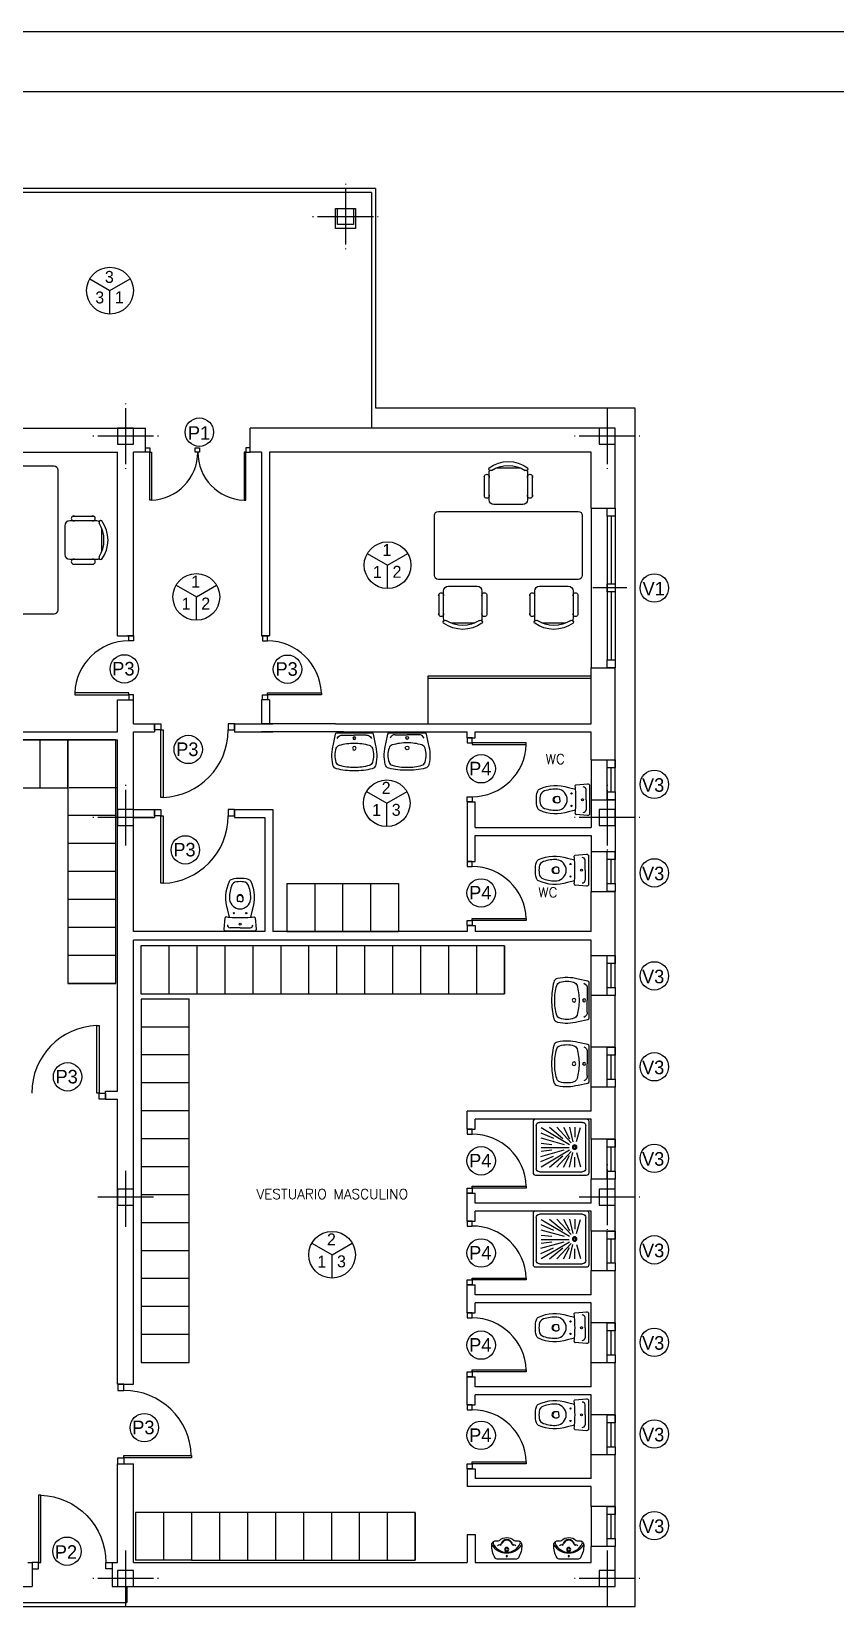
# Model space of a CAD drawing. Header units: millimetres. Extents: x -4480 to 40070, y -12931 to 18569.
# Drawn here: x 7740 to 17800, y -1172 to 18569 of the extents above; entities that cross this region are included whole.
import ezdxf

# ---------------------------------------------------------------- set-up
doc = ezdxf.new("R2010")
doc.units = ezdxf.units.MM
for name, pattern in [('CYPELINEA', [0]), ('PUNTOS', [0.25, 0, -0.25]), ('TRAZOS', [19.05, 12.7, -6.35])]:
    doc.linetypes.add(name, pattern=pattern)
for name, color, linetype in [('015', 1, 'Continuous'), ('07', 6, 'Continuous'), ('CALIDADES', 7, 'Continuous'), ('CARPINTERIA', 1, 'Continuous'), ('CUBIERTA', 2, 'Continuous'), ('MOBI', 2, 'Continuous'), ('PILAR_EJES', 1, 'CYPELINEA'), ('PILAR_RECT', 2, 'CYPELINEA'), ('SANITARIOS', 1, 'Continuous'), ('TABIQUERIA', 2, 'Continuous'), ('TEXTOS', 2, 'Continuous')]:
    doc.layers.add(name, color=color, linetype=linetype)
doc.styles.add('NGG', font='romans.shx')
doc.styles.add('STYLE1', font='')
doc.styles.get('STYLE1').set_extended_font_data('Univers')

# ---------------------------------------------------------------- blocks, each defined once
blk = doc.blocks.new('012302')
for p, q in [((-0.31, -0.62), (-0.31, -0.08)), ((-0.27, -0.04), (0.27, -0.04)), ((-0.25, -0.18), (-0.125, -0.18)), ((-0.069, -0.159), (-0.245, -0.105)), ((0.069, -0.159), (0.245, -0.105)), ((0.25, -0.18), (0.125, -0.18)), ((0.31, -0.08), (0.31, -0.62)), ((-0.25, -0.245), (-0.068, -0.203)), ((-0.25, -0.405), (-0.055, -0.225)), ((-0.25, -0.32), (-0.105, -0.245)), ((-0.25, -0.495), (-0.11, -0.33)), ((-0.246, -0.6), (-0.035, -0.243)), ((-0.115, -0.603), (-0.035, -0.313)), ((-0.005, -0.6), (-0.005, -0.25)), ((0.246, -0.6), (0.035, -0.243)), ((0.115, -0.603), (0.035, -0.313)), ((0.25, -0.405), (0.055, -0.225)), ((0.25, -0.245), (0.068, -0.203)), ((0.25, -0.32), (0.105, -0.245)), ((0.25, -0.495), (0.11, -0.33)), ((-0.181, -0.604), (-0.111, -0.444)), ((-0.05, -0.601), (-0.035, -0.466)), ((0.05, -0.601), (0.035, -0.466)), ((0.181, -0.604), (0.111, -0.444)), ((0.27, -0.66), (-0.27, -0.66))]:
    blk.add_line(p, q)
blk.add_lwpolyline([(-0.35, -0.67), (-0.35, -0.03, -0.414214), (-0.32, 0), (0.32, 0, -0.414214), (0.35, -0.03), (0.35, -0.67, -0.414214), (0.32, -0.7), (-0.32, -0.7, -0.414214)], format="xyb", close=True)
for radius in [0.0275, 0.0169, 0.0169]:
    blk.add_circle((0, -0.18), radius)
for centre, start, end in [((-0.27, -0.08), 90, 180), ((0.27, -0.08), 0, 90), ((-0.27, -0.62), 180, 270), ((0.27, -0.62), 270, 0)]:
    blk.add_arc(centre, 0.04, start, end)
blk = doc.blocks.new('012114')
for p, q in [((0, -0.041), (-0.126, -0.041)), ((0, -0.041), (0.126, -0.041)), ((0, -0.372), (-0.025, -0.372)), ((0, -0.372), (0.025, -0.372))]:
    blk.add_line(p, q)
blk.add_lwpolyline([(0.17, -0.179, 0.006856), (0.131, -0.175), (0.152, -0.264, -0.190618), (0.133, -0.625, -0.225225), (0.1, -0.652, -0.063558), (0, -0.665, -0.063558), (-0.1, -0.652, -0.225225), (-0.133, -0.625, -0.190618), (-0.152, -0.264), (-0.131, -0.175, 0.006856), (-0.17, -0.179, -0.425204), (-0.187, -0.165), (-0.2, -0.024, -0.440217), (-0.179, 0), (0, 0), (0.179, 0, -0.440217), (0.2, -0.024), (0.187, -0.165)], format="xyb")
for centre, radius in [((0, -0.087), 0.0125), ((-0.078, -0.225), 0.008), ((0.078, -0.225), 0.008)]:
    blk.add_circle(centre, radius)
for centre, radius, start, end in [((-0.122, -0.078), 0.0372, 96.0407, 181.7016), ((0, -1.582), 1.413, 90, 95.3323), ((0, -1.582), 1.413, 84.6677, 90), ((0.122, -0.078), 0.0372, 358.2984, 83.9593), ((0.172, -0.164), 0.015, 263.0963, 355.2379), ((0, -0.412), 0.133, 6.8934, 173.1066), ((0.087, -0.406), 0.125, 168.5881, 191.4119), ((-0.025, -0.382), 0.01, 90, 180), ((0.025, -0.382), 0.01, 0, 90), ((-0.087, -0.406), 0.125, 348.5881, 11.4119), ((0.314, -0.419), 0.447, 176.9791, 198.8669), ((-0.033, -0.538), 0.08, 198.8669, 263.0722), ((0, -0.408), 0.0386, 195.7788, 344.2212), ((0, -0.422), 0.0366, 195.2314, 344.7686), ((0.033, -0.538), 0.08, 276.9278, 341.1331), ((-0.314, -0.419), 0.447, 341.1331, 3.0209), ((0, -0.268), 0.352, 263.0722, 270), ((0, -0.268), 0.352, 270, 276.9278)]:
    blk.add_arc(centre, radius, start, end)
blk = doc.blocks.new('012102')
for p in [(-0.148, -0.025), (0.148, -0.025)]:
    blk.add_line(p, (0, -0.025))
blk.add_lwpolyline([(0.221, 0, -0.356176), (0.241, -0.016), (0.266, -0.14, -0.119815), (0.273, -0.396, -0.294219), (0.228, -0.444, -0.064372), (0, -0.47, -0.064372), (-0.228, -0.444, -0.294219), (-0.273, -0.396, -0.119815), (-0.266, -0.14), (-0.241, -0.016, -0.356176), (-0.221, 0), (0, 0)], format="xyb", close=True)
at = {"linetype": 'PUNTOS'}
for centre in [(-0.1, -0.065), (0.1, -0.065)]:
    blk.add_circle(centre, 0.015, dxfattribs=at)
for centre, radius in [((0, -0.19), 0.023), ((0, -0.065), 0.0175)]:
    blk.add_circle(centre, radius)
for centre, radius, start, end in [((0.04, -0.279), 0.28, 161.6517, 198.3483), ((-0.169, -0.21), 0.06, 106.3491, 161.6517), ((-0.151, -0.092), 0.067, 87.0352, 159.0483), ((-0.007, -0.761), 0.634, 89.3416, 106.3491), ((0.007, -0.761), 0.634, 73.6509, 90.6584), ((0.151, -0.092), 0.067, 20.9517, 92.9648), ((0.169, -0.21), 0.06, 18.3483, 73.6509), ((-0.04, -0.279), 0.28, 341.6517, 18.3483), ((-0.169, -0.349), 0.06, 198.3483, 253.6509), ((0.169, -0.349), 0.06, 286.3491, 341.6517), ((-0.007, 0.202), 0.634, 253.6509, 270.6584), ((0.007, 0.202), 0.634, 269.3416, 286.3491)]:
    blk.add_arc(centre, radius, start, end)
blk = doc.blocks.new('012304P')
blk.add_lwpolyline([(0, 0), (0.139, 0, -0.259052), (0.182, -0.024, -0.1508), (0.235, -0.226, -0.510627), (0.149, -0.288, 0.270755), (0.115, -0.296, -0.187142), (0, -0.34, -0.187142), (-0.115, -0.296, 0.270755), (-0.149, -0.288, -0.510627), (-0.235, -0.226, -0.1508), (-0.182, -0.024, -0.259052), (-0.139, 0)], format="xyb", close=True)
for centre, radius, start, end in [((-0.001, -0.38), 0.28, 89.8755, 146.7496), ((-0.18, -0.256), 0.0335, 161.2025, 248.7958), ((-0.001, -0.341), 0.231, 89.6858, 155.5464), ((-0.107, -0.184), 0.0451, 217.5015, 267.7203), ((-0.111, -0.253), 0.0242, 23.2605, 86.4228), ((-0.093, -0.21), 0.0141, 199.0265, 265.042), ((-0.111, -0.253), 0.0342, 23.2605, 60.8345), ((0.001, -0.217), 0.093, 196.7314, 269.566), ((0.001, -0.217), 0.083, 196.7314, 269.566), ((0, -0.155), 0.0312, 90, 270), ((0, -0.155), 0.023, 90, 270), ((0, -0.05), 0.0102, 90, 270), ((0, -0.05), 0.0102, 270, 90), ((0.001, -0.38), 0.28, 33.2504, 90.1245), ((0.001, -0.341), 0.231, 24.4536, 90.3142), ((0, -0.155), 0.0312, 270, 90), ((0, -0.155), 0.023, 270, 90), ((-0.001, -0.217), 0.083, 270.434, 343.2686), ((-0.001, -0.217), 0.093, 270.434, 343.2686), ((0.111, -0.253), 0.0342, 119.1655, 156.7395), ((0.111, -0.253), 0.0242, 93.5772, 156.7395), ((0.093, -0.21), 0.0141, 274.958, 340.9735), ((0.107, -0.184), 0.0451, 272.2797, 322.4985), ((0.18, -0.256), 0.0335, 291.2042, 18.7975)]:
    blk.add_arc(centre, radius, start, end)
blk = doc.blocks.new('URINARIO')
at = {"xscale": 10, "yscale": 10, "zscale": 10}
blk.add_blockref('012304P', (-769092.74, 315278.79), dxfattribs=at)
blk = doc.blocks.new('M3S')
at = {"color": 2}
for p, q in [((-30.1, -43.8), (-30.1, -18.2)), ((-24, -14), (-24, -48)), ((14.9, -8), (-14.9, -8)), ((24, -48), (24, -14)), ((30, -43.8), (30, -18.2)), ((-18, -54), (18, -54)), ((-39, -156.2), (-75, -156.2)), ((75, -156.2), (39, -156.2)), ((-87, -166.5), (-87, -192)), ((-81, -162.2), (-81, -196.2)), ((-33, -196.2), (-33, -162.2)), ((-26.9, -166.5), (-26.9, -192)), ((27, -166.5), (27, -192)), ((33, -162.2), (33, -196.2)), ((81, -196.2), (81, -162.2)), ((87.1, -166.5), (87.1, -192)), ((-71.9, -202.2), (-42.1, -202.2)), ((42.1, -202.2), (71.9, -202.2))]:
    blk.add_line(p, q, dxfattribs=at)
for centre, radius, start, end in [((0, -40), 40, 53.1301, 126.8699), ((-27.1, -19.1), 3.12, 343.7398, 196.2602), ((-22.2, -9.3), 2.19, 143.3099, 302.0274), ((-18, -14), 6, 152.4156, 180), ((0, -44.4), 39.3, 57.5758, 122.4242), ((22.2, -9.3), 2.19, 237.9726, 36.6901), ((18, -14), 6, 0, 27.5844), ((27, -19.1), 3.12, 343.7398, 196.2602), ((-27.1, -42.9), 3.12, 163.7398, 16.2602), ((-18, -48), 6, 180, 270), ((18, -48), 6, 270, 360), ((27, -42.9), 3.12, 163.7398, 16.2602), ((-75, -162.2), 6, 90, 180), ((-39, -162.2), 6, 0, 90), ((39, -162.2), 6, 90, 180), ((75, -162.2), 6, 0, 90), ((-84, -167.4), 3.12, 343.7398, 196.2602), ((-29.9, -167.4), 3.12, 343.7398, 196.2602), ((30, -167.4), 3.12, 343.7398, 196.2602), ((84.1, -167.4), 3.12, 343.7398, 196.2602), ((-84, -191.1), 3.12, 163.7398, 16.2602), ((-75, -196.2), 6, 180, 207.5844), ((-39, -196.2), 6, 332.4156, 0), ((-29.9, -191.1), 3.12, 163.7398, 16.2602), ((30, -191.1), 3.12, 163.7398, 16.2602), ((39, -196.2), 6, 180, 207.5844), ((75, -196.2), 6, 332.4156, 0), ((84.1, -191.1), 3.12, 163.7398, 16.2602), ((-79.2, -200.9), 2.19, 57.9726, 216.6901), ((-57, -170.2), 40, 233.1301, 306.8699), ((-57, -165.9), 39.3, 237.5758, 302.4242), ((-34.7, -200.9), 2.19, 323.3099, 122.0274), ((34.7, -200.9), 2.19, 57.9726, 216.6901), ((57, -170.2), 40, 233.1301, 306.8699), ((57, -165.9), 39.3, 237.5758, 302.4242), ((79.2, -200.9), 2.19, 323.3099, 122.0274)]:
    blk.add_arc(centre, radius, start, end, dxfattribs=at)
at = {"layer": 'MOBI', "color": 2}
for p, q in [((-92.5, -67.6), (-92.5, -142.6)), ((87.5, -62.6), (-87.5, -62.6)), ((92.5, -142.6), (92.5, -67.6)), ((-87.5, -147.6), (87.5, -147.6))]:
    blk.add_line(p, q, dxfattribs=at)
for centre, start, end in [((-87.5, -67.6), 90, 180), ((87.5, -67.6), 0, 90), ((-87.5, -142.6), 180, 270), ((87.5, -142.6), 270, 0)]:
    blk.add_arc(centre, 5, start, end, dxfattribs=at)
blk = doc.blocks.new('M1S')
at = {"color": 2}
for p, q in [((-92.5, 142.6), (-92.5, 67.6)), ((87.5, 147.6), (-87.5, 147.6)), ((92.5, 67.6), (92.5, 142.6)), ((-87.5, 62.6), (87.5, 62.6)), ((-30, 43.8), (-30, 18.2)), ((-24, 48), (-24, 14)), ((18, 54), (-18, 54)), ((24, 14), (24, 48)), ((30.1, 43.8), (30.1, 18.2)), ((-14.9, 8), (14.9, 8))]:
    blk.add_line(p, q, dxfattribs=at)
for centre, radius, start, end in [((-87.5, 142.6), 5, 90, 180), ((87.5, 142.6), 5, 0, 90), ((-87.5, 67.6), 5, 180, 270), ((87.5, 67.6), 5, 270, 0), ((-27, 42.9), 3.12, 343.7398, 196.2602), ((-18, 48), 6, 90, 180), ((18, 48), 6, 0, 90), ((27.1, 42.9), 3.12, 343.7398, 196.2602), ((-27, 19.1), 3.12, 163.7398, 16.2602), ((27.1, 19.1), 3.12, 163.7398, 16.2602), ((-22.2, 9.3), 2.19, 57.9726, 216.6901), ((-18, 14), 6, 180, 207.5844), ((0, 40), 40, 233.1301, 306.8699), ((0, 44.4), 39.3, 237.5758, 302.4242), ((22.2, 9.3), 2.19, 323.3099, 122.0274), ((18, 14), 6, 332.4156, 0)]:
    blk.add_arc(centre, radius, start, end, dxfattribs=at)
blk = doc.blocks.new('A$C210814F2')
at = {"layer": 'CARPINTERIA'}
for points in [[(-237, 686), (-315, 686), (-315, 608), (-237, 608)], [(-237, -314), (-315, -314), (-315, -236), (-237, -236)], [(-237, -236), (-237, -207), (607, -207), (607, -236)]]:
    blk.add_lwpolyline(points, close=True, dxfattribs=at)
blk.add_arc((-237, -236), 844, 1.9991, 90, dxfattribs=at)
blk = doc.blocks.new('A2h')
at = {"layer": '015'}
blk.add_lwpolyline([(-594, 0), (-594, 420), (0, 420), (0, 0)], close=True, dxfattribs=at)
at = {"layer": '07'}
blk.add_lwpolyline([(-569, 10), (-569, 410), (-10, 410), (-10, 10)], close=True, dxfattribs=at)

msp = doc.modelspace()

# ---------------------------------------------------------------- linework, layer by layer
at = {"layer": 'CALIDADES', "color": 3}
for p, q in [((8468.6, 15471.4), (8721.7, 15325.3)), ((8721.7, 15325.3), (8974.8, 15471.4)), ((8721.7, 15033), (8721.7, 15325.3)), ((11941.7, 12034.4), (12194.8, 11888.3)), ((12194.8, 11888.3), (12447.9, 12034.4)), ((12194.8, 11596), (12194.8, 11888.3)), ((9549.2, 11637), (9802.3, 11490.9)), ((9802.3, 11490.9), (10055.4, 11637)), ((9802.3, 11198.6), (9802.3, 11490.9)), ((11932.3, 9054.9), (12185.4, 8908.8)), ((12185.4, 8908.8), (12438.5, 9054.9)), ((12185.4, 8616.5), (12185.4, 8908.8)), ((11247.3, 3402.6), (11500.5, 3256.4)), ((11500.5, 3256.4), (11753.6, 3402.6)), ((11500.5, 2964.1), (11500.5, 3256.4))]:
    msp.add_line(p, q, dxfattribs=at)
for centre in [(8721.7, 15325.3), (12194.8, 11888.3), (9802.3, 11490.9), (12185.4, 8908.8), (11500.5, 3256.4)]:
    msp.add_circle(centre, 292.3, dxfattribs=at)
at = {"layer": 'CALIDADES'}
for centre in [(9839.6, 13553.7), (15532.9, 11602.7), (8901, 10590.1), (10943.4, 10586.4), (9700.9, 9581.6), (13366.4, 9339.5), (15532.9, 9144.3), (9664.9, 8324.7), (15532.9, 8036.7), (13366.4, 7785.9), (15532.9, 6747), (15532.9, 5609), (8190.9, 5483.1), (13366.4, 4431.6), (15532.9, 4463.4), (13366.4, 3278.1), (15532.9, 3317.8), (13366.4, 2124.7), (15532.9, 2159.5), (9151, 1091.6), (15532.9, 1012), (13366.4, 994.8), (15532.9, -135.5), (8183.7, -455.2)]:
    msp.add_circle(centre, 177.7, dxfattribs=at)
at = {"layer": 'CARPINTERIA'}
for p, q in [((14742.9, 12603.1), (14742.9, 10603.1)), ((14942.9, 12503.1), (14942.9, 10703.1)), ((14992.9, 12503.1), (14992.9, 11653.1)), ((15042.9, 12503.1), (15042.9, 10703.1)), ((15187.9, 11603.1), (14762.1, 11603.1)), ((14992.9, 11553.1), (14992.9, 10703.1)), ((7842.9, 9703.1), (7842.9, 9103.1)), ((14742.9, 9453.1), (14742.9, 8953.1)), ((14942.9, 9053.1), (14942.9, 9453.1)), ((14992.9, 9053.1), (14992.9, 9353.1)), ((15042.9, 9053.1), (15042.9, 9453.1)), ((8809.6, 9103.1), (8209.6, 9103.1)), ((8792.9, 8753.1), (8192.9, 8753.1)), ((8792.9, 8403.1), (8192.9, 8403.1)), ((14742.9, 8303.1), (14742.9, 7803.1)), ((14942.9, 7903.1), (14942.9, 8303.1)), ((15042.9, 7903.1), (15042.9, 8303.1)), ((14992.9, 7903.1), (14992.9, 8203.1)), ((8792.9, 8053.1), (8192.9, 8053.1)), ((10933.3, 7903.1), (10933.3, 7303.1)), ((10933.3, 7903.1), (12333.3, 7903.1)), ((11283.3, 7903.1), (11283.3, 7303.1)), ((11633.3, 7903.1), (11633.3, 7303.1)), ((11983.3, 7903.1), (11983.3, 7303.1)), ((12333.3, 7903.1), (12333.3, 7303.1)), ((8792.9, 7703.1), (8192.9, 7703.1)), ((8792.9, 7353.1), (8192.9, 7353.1)), ((9457.9, 7122.4), (9457.9, 6522.4)), ((9807.9, 7122.4), (9807.9, 6522.4)), ((10157.9, 7122.4), (10157.9, 6522.4)), ((10507.9, 7122.4), (10507.9, 6522.4)), ((10857.9, 7122.4), (10857.9, 6522.4)), ((10933.3, 7303.1), (12333.3, 7303.1)), ((11207.9, 7122.4), (11207.9, 6522.4)), ((11557.9, 7122.4), (11557.9, 6522.4)), ((11907.9, 7122.4), (11907.9, 6522.4)), ((12257.9, 7122.4), (12257.9, 6522.4)), ((12607.9, 7122.4), (12607.9, 6522.4)), ((12957.9, 7122.4), (12957.9, 6522.4)), ((13307.9, 7122.4), (13307.9, 6522.4)), ((13657.9, 7122.4), (13657.9, 6522.4)), ((8792.9, 7003.1), (8192.9, 7003.1)), ((8792.9, 7003.1), (8192.9, 7003.1)), ((14742.9, 6503.1), (14742.9, 7003.1)), ((15042.9, 6603.1), (15042.9, 7003.1)), ((14942.9, 6603.1), (14942.9, 6903.1)), ((14992.9, 6603.1), (14992.9, 6903.1)), ((8792.9, 6653.1), (8192.9, 6653.1)), ((8792.9, 6653.1), (8192.9, 6653.1)), ((9712.4, 6106.8), (9112.4, 6106.8)), ((9712.4, 5756.8), (9112.4, 5756.8)), ((14742.9, 5353.1), (14742.9, 5853.1)), ((14942.9, 5453.1), (14942.9, 5753.1)), ((14992.9, 5453.1), (14992.9, 5753.1)), ((15042.9, 5453.1), (15042.9, 5853.1)), ((9712.4, 5406.8), (9112.4, 5406.8)), ((9712.4, 5056.8), (9112.4, 5056.8)), ((9712.4, 4706.8), (9112.4, 4706.8)), ((14742.9, 4703.1), (14742.9, 4203.1)), ((14942.9, 4303.1), (14942.9, 4703.1)), ((14992.9, 4303.1), (14992.9, 4603.1)), ((15042.9, 4303.1), (15042.9, 4703.1)), ((9712.4, 4356.8), (9112.4, 4356.8)), ((9712.4, 4006.8), (9112.4, 4006.8)), ((9712.4, 3656.8), (9112.4, 3656.8)), ((14742.9, 3553.1), (14742.9, 3053.1)), ((14942.9, 3153.1), (14942.9, 3553.1)), ((14992.9, 3153.1), (14992.9, 3453.1)), ((15042.9, 3153.1), (15042.9, 3553.1)), ((9712.4, 3306.8), (9112.4, 3306.8)), ((9712.4, 2956.8), (9112.4, 2956.8)), ((9712.4, 2606.8), (9112.4, 2606.8)), ((14742.9, 1903.1), (14742.9, 2403.1)), ((14942.9, 2003.1), (14942.9, 2403.1)), ((15042.9, 2003.1), (15042.9, 2403.1)), ((9712.4, 2256.8), (9112.4, 2256.8)), ((14992.9, 2003.1), (14992.9, 2303.1)), ((14742.9, 753.1), (14742.9, 1253.1)), ((14942.9, 853.1), (14942.9, 1253.1)), ((15042.9, 853.1), (15042.9, 1253.1)), ((14992.9, 853.1), (14992.9, 1153.1)), ((9741.6, 30.9), (9042.9, 30.9)), ((9042.9, 30.9), (9042.9, -569.1)), ((9391.6, 30.9), (9391.6, -569.1)), ((10091.6, 30.9), (10091.6, -569.1)), ((10441.6, 30.9), (10441.6, -569.1)), ((10791.6, 30.9), (10791.6, -569.1)), ((11141.6, 30.9), (11141.6, -569.1)), ((11491.6, 30.9), (11491.6, -569.1)), ((11841.6, 30.9), (11841.6, -569.1)), ((12191.6, 30.9), (12191.6, -569.1)), ((12541.6, 30.9), (12541.6, -569.1)), ((14742.9, 103.1), (14742.9, -396.9)), ((14942.9, -296.9), (14942.9, 103.1)), ((14992.9, -296.9), (14992.9, 3.1)), ((15042.9, -296.9), (15042.9, 103.1))]:
    msp.add_line(p, q, dxfattribs=at)
for points in [[(9164.9, 13303.1), (9164.9, 13358.4), (9220.2, 13358.4), (9220.2, 13303.1)], [(9220.2, 13303.1), (9241.1, 13303.1), (9241.1, 12703.1), (9220.2, 12703.1)], [(9787.3, 13303.1), (9787.3, 13358.4), (9842.5, 13358.4), (9842.5, 13303.1)], [(10420.2, 13303.1), (10399.2, 13303.1), (10399.2, 12703.1), (10420.2, 12703.1)], [(10475.4, 13303.1), (10475.4, 13358.4), (10420.2, 13358.4), (10420.2, 13303.1)], [(15042.9, 12603.1), (15042.9, 12503.1), (14942.9, 12503.1), (14942.9, 12603.1)], [(15042.9, 11653.1), (15042.9, 11553.1), (14942.9, 11553.1), (14942.9, 11653.1)], [(8955.7, 11003.1), (9017.9, 11003.1), (9017.9, 10940.9), (8955.7, 10940.9)], [(10691.9, 11003.1), (10629.7, 11003.1), (10629.7, 10940.9), (10691.9, 10940.9)], [(15042.9, 10703.1), (15042.9, 10603.1), (14942.9, 10603.1), (14942.9, 10703.1)], [(8955.7, 10265.3), (8955.7, 10288.9), (8280.2, 10288.9), (8280.2, 10265.3)], [(8955.7, 10203.1), (9017.9, 10203.1), (9017.9, 10265.3), (8955.7, 10265.3)], [(10691.9, 10203.1), (10629.7, 10203.1), (10629.7, 10265.3), (10691.9, 10265.3)], [(10691.9, 10265.3), (10691.9, 10288.9), (11367.5, 10288.9), (11367.5, 10265.3)], [(9278.9, 9825.3), (9278.9, 9903.1), (9356.7, 9903.1), (9356.7, 9825.3)], [(10278.9, 9825.3), (10278.9, 9903.1), (10201.1, 9903.1), (10201.1, 9825.3)], [(8192.9, 9703.1), (5392.9, 9703.1), (5392.9, 9103.1), (8192.9, 9103.1)], [(8792.9, 6653.1), (8792.9, 9703.7), (8192.9, 9703.7), (8192.9, 6653.1)], [(9356.7, 9825.3), (9386.1, 9825.3), (9386.1, 8980.9), (9356.7, 8980.9)], [(13255.2, 9728.1), (13192.9, 9728.1), (13192.9, 9665.9), (13255.2, 9665.9)], [(13255.2, 9665.9), (13255.2, 9642.3), (13930.7, 9642.3), (13930.7, 9665.9)], [(14942.9, 9353.1), (14942.9, 9453.1), (15042.9, 9453.1), (15042.9, 9353.1)], [(13255.2, 8928.1), (13192.9, 8928.1), (13192.9, 8990.3), (13255.2, 8990.3)], [(14942.9, 8953.1), (14942.9, 9053.1), (15042.9, 9053.1), (15042.9, 8953.1)], [(9278.9, 8750.3), (9278.9, 8828.1), (9356.7, 8828.1), (9356.7, 8750.3)], [(9356.7, 8750.3), (9386.1, 8750.3), (9386.1, 7905.9), (9356.7, 7905.9)], [(10278.9, 8750.3), (10278.9, 8828.1), (10201.1, 8828.1), (10201.1, 8750.3)], [(14942.9, 8203.1), (14942.9, 8303.1), (15042.9, 8303.1), (15042.9, 8203.1)], [(13255.2, 8178.1), (13192.9, 8178.1), (13192.9, 8115.9), (13255.2, 8115.9)], [(14942.9, 7803.1), (14942.9, 7903.1), (15042.9, 7903.1), (15042.9, 7803.1)], [(13255.2, 7378.1), (13192.9, 7378.1), (13192.9, 7440.3), (13255.2, 7440.3)], [(13255.2, 7440.3), (13255.2, 7463.9), (13930.7, 7463.9), (13930.7, 7440.3)], [(13657.9, 7122.4), (9107.9, 7122.4), (9107.9, 6522.4), (13657.9, 6522.4)], [(14942.9, 6903.1), (14942.9, 7003.1), (15042.9, 7003.1), (15042.9, 6903.1)], [(14942.9, 6503.1), (14942.9, 6603.1), (15042.9, 6603.1), (15042.9, 6503.1)], [(9712.4, 1906.8), (9712.4, 6456.8), (9112.4, 6456.8), (9112.4, 1906.8)], [(8586.8, 5280.9), (8557.3, 5280.9), (8557.3, 6125.3), (8586.8, 6125.3)], [(14942.9, 5753.1), (14942.9, 5853.1), (15042.9, 5853.1), (15042.9, 5753.1)], [(14942.9, 5353.1), (14942.9, 5453.1), (15042.9, 5453.1), (15042.9, 5353.1)], [(8664.5, 5280.9), (8664.5, 5203.1), (8586.8, 5203.1), (8586.8, 5280.9)], [(13255.2, 4828.1), (13192.9, 4828.1), (13192.9, 4765.9), (13255.2, 4765.9)], [(14942.9, 4603.1), (14942.9, 4703.1), (15042.9, 4703.1), (15042.9, 4603.1)], [(14942.9, 4203.1), (14942.9, 4303.1), (15042.9, 4303.1), (15042.9, 4203.1)], [(13255.2, 4028.1), (13192.9, 4028.1), (13192.9, 4090.3), (13255.2, 4090.3)], [(13255.2, 4090.3), (13255.2, 4113.9), (13930.7, 4113.9), (13930.7, 4090.3)], [(13255.2, 3678.1), (13192.9, 3678.1), (13192.9, 3615.9), (13255.2, 3615.9)], [(14942.9, 3453.1), (14942.9, 3553.1), (15042.9, 3553.1), (15042.9, 3453.1)], [(13255.2, 2940.3), (13255.2, 2963.9), (13930.7, 2963.9), (13930.7, 2940.3)], [(14942.9, 3053.1), (14942.9, 3153.1), (15042.9, 3153.1), (15042.9, 3053.1)], [(13255.2, 2878.1), (13192.9, 2878.1), (13192.9, 2940.3), (13255.2, 2940.3)], [(13255.2, 2528.1), (13192.9, 2528.1), (13192.9, 2465.9), (13255.2, 2465.9)], [(14942.9, 2303.1), (14942.9, 2403.1), (15042.9, 2403.1), (15042.9, 2303.1)], [(14942.9, 1903.1), (14942.9, 2003.1), (15042.9, 2003.1), (15042.9, 1903.1)], [(13255.2, 1728.1), (13192.9, 1728.1), (13192.9, 1790.3), (13255.2, 1790.3)], [(13255.2, 1790.3), (13255.2, 1813.9), (13930.7, 1813.9), (13930.7, 1790.3)], [(13255.2, 1378.1), (13192.9, 1378.1), (13192.9, 1315.9), (13255.2, 1315.9)], [(14942.9, 1153.1), (14942.9, 1253.1), (15042.9, 1253.1), (15042.9, 1153.1)], [(14942.9, 753.1), (14942.9, 853.1), (15042.9, 853.1), (15042.9, 753.1)], [(13255.2, 578.1), (13192.9, 578.1), (13192.9, 640.3), (13255.2, 640.3)], [(13255.2, 640.3), (13255.2, 663.9), (13930.7, 663.9), (13930.7, 640.3)], [(12541.6, 30.9), (9741.6, 30.9), (9741.6, -569.1), (12541.6, -569.1)], [(14942.9, 3.1), (14942.9, 103.1), (15042.9, 103.1), (15042.9, 3.1)], [(14942.9, -396.9), (14942.9, -296.9), (15042.9, -296.9), (15042.9, -396.9)]]:
    msp.add_lwpolyline(points, close=True, dxfattribs=at)
msp.add_lwpolyline([(9741.6, -569.1), (9042.9, -569.1)], dxfattribs=at)
for centre, radius, start, end in [((9220.2, 13303.1), 600, 271.9991, 0), ((10420.2, 13303.1), 600, 180, 268.0009), ((8955.7, 10265.3), 675.6, 90, 178.0009), ((10691.9, 10265.3), 675.6, 1.9991, 90), ((9356.7, 9825.3), 844.4, 271.9991, 0), ((13255.2, 9665.9), 675.6, 270, 358.0009), ((9356.7, 8750.3), 844.4, 271.9991, 0), ((13255.2, 7440.3), 675.6, 1.9991, 90), ((8586.8, 5280.9), 844.4, 91.9991, 180), ((13255.2, 4090.3), 675.6, 1.9991, 90), ((13255.2, 2940.3), 675.6, 1.9991, 90), ((13255.2, 1790.3), 675.6, 1.9991, 90), ((13255.2, 640.3), 675.6, 1.9991, 90)]:
    msp.add_arc(centre, radius, start, end, dxfattribs=at)
at = {"layer": 'CUBIERTA', "linetype": 'TRAZOS', "ltscale": 0.5}
for p, q in [((12042.9, 16603.1), (2542.9, 16603.1)), ((12042.9, 16603.1), (12042.9, 13853.1)), ((15292.9, 13853.1), (12042.9, 13853.1)), ((15292.9, -1146.9), (15292.9, 13853.1)), ((2542.9, -1146.9), (15292.9, -1146.9))]:
    msp.add_line(p, q, dxfattribs=at)
at = {"layer": 'MOBI'}
for p, q in [((12702.8, 10503.1), (14742.9, 10503.1)), ((12702.8, 9903.1), (12702.8, 10503.1)), ((12702.8, 10473.1), (14742.9, 10473.1)), ((9017.9, -696.9), (8817.9, -696.9)), ((8517.9, -796.9), (8507.9, -796.9))]:
    msp.add_line(p, q, dxfattribs=at)
at = {"layer": 'PILAR_EJES'}
for p, q in [((11667.9, 16663.1), (11667.9, 16653.1)), ((11667.9, 16603.1), (11667.9, 15903.1)), ((11257.9, 16253.1), (11267.9, 16253.1)), ((11317.9, 16253.1), (12017.9, 16253.1)), ((12067.9, 16253.1), (12077.9, 16253.1)), ((11667.9, 15853.1), (11667.9, 15843.1)), ((8917.9, 13913.1), (8917.9, 13903.1)), ((8917.9, 13853.1), (8917.9, 13153.1)), ((14942.9, 13853.1), (14942.9, 13153.1)), ((8517.9, 13503.1), (8507.9, 13503.1)), ((9267.9, 13503.1), (8567.9, 13503.1)), ((9327.9, 13503.1), (9317.9, 13503.1)), ((14542.9, 13503.1), (14532.9, 13503.1)), ((15292.9, 13503.1), (14592.9, 13503.1)), ((15352.9, 13503.1), (15342.9, 13503.1)), ((8917.9, 13103.1), (8917.9, 13093.1)), ((14942.9, 13103.1), (14942.9, 13093.1)), ((8917.9, 9138.1), (8917.9, 9128.1)), ((14942.9, 9138.1), (14942.9, 9128.1)), ((8917.9, 9078.1), (8917.9, 8378.1)), ((14942.9, 9078.1), (14942.9, 8378.1)), ((8517.9, 8728.1), (8507.9, 8728.1)), ((9267.9, 8728.1), (8567.9, 8728.1)), ((14542.9, 8728.1), (14532.9, 8728.1)), ((15292.9, 8728.1), (14592.9, 8728.1)), ((15352.9, 8728.1), (15342.9, 8728.1)), ((14942.9, 8328.1), (14942.9, 8318.1)), ((14942.9, 4388.1), (14942.9, 4378.1)), ((8917.9, 4305.4), (8917.9, 3605.4)), ((14942.9, 4328.1), (14942.9, 3628.1)), ((9267.9, 3978.1), (8567.9, 3978.1)), ((15292.9, 3978.1), (14592.9, 3978.1)), ((15352.9, 3978.1), (15342.9, 3978.1)), ((14942.9, 3578.1), (14942.9, 3568.1)), ((14942.9, -386.9), (14942.9, -396.9)), ((8917.9, -446.9), (8917.9, -1146.9)), ((14942.9, -446.9), (14942.9, -1146.9)), ((9267.9, -796.9), (8567.9, -796.9)), ((9327.9, -796.9), (9317.9, -796.9)), ((14542.9, -796.9), (14532.9, -796.9)), ((15292.9, -796.9), (14592.9, -796.9)), ((15352.9, -796.9), (15342.9, -796.9))]:
    msp.add_line(p, q, dxfattribs=at)
at = {"layer": 'PILAR_RECT'}
for p, q in [((11567.9, 16353.1), (11767.9, 16353.1)), ((11567.9, 16153.1), (11567.9, 16353.1)), ((11767.9, 16353.1), (11767.9, 16153.1)), ((11767.9, 16153.1), (11567.9, 16153.1)), ((8817.9, 13603.1), (8817.9, 13403.1)), ((9017.9, 13603.1), (8817.9, 13603.1)), ((9017.9, 13403.1), (9017.9, 13603.1)), ((14842.9, 13603.1), (14842.9, 13403.1)), ((15042.9, 13603.1), (14842.9, 13603.1)), ((15042.9, 13403.1), (15042.9, 13603.1)), ((8817.9, 13403.1), (9017.9, 13403.1)), ((14842.9, 13403.1), (15042.9, 13403.1)), ((9017.9, 8828.1), (8817.9, 8828.1)), ((8817.9, 8828.1), (8817.9, 8628.1)), ((9017.9, 8628.1), (9017.9, 8828.1)), ((15042.9, 8828.1), (14842.9, 8828.1)), ((14842.9, 8828.1), (14842.9, 8628.1)), ((15042.9, 8628.1), (15042.9, 8828.1)), ((8817.9, 8628.1), (9017.9, 8628.1)), ((14842.9, 8628.1), (15042.9, 8628.1)), ((9017.9, 4078.1), (8817.9, 4078.1)), ((8817.9, 4078.1), (8817.9, 3878.1)), ((9017.9, 3878.1), (9017.9, 4078.1)), ((15042.9, 4078.1), (14842.9, 4078.1)), ((15042.9, 3878.1), (15042.9, 4078.1)), ((8817.9, 3878.1), (9017.9, 3878.1)), ((14842.9, 3878.1), (15042.9, 3878.1)), ((8817.9, -696.9), (8817.9, -896.9)), ((9017.9, -896.9), (9017.9, -696.9)), ((14842.9, -696.9), (14842.9, -896.9)), ((15042.9, -696.9), (14842.9, -696.9)), ((15042.9, -896.9), (15042.9, -696.9)), ((8817.9, -896.9), (9017.9, -896.9)), ((14842.9, -896.9), (15042.9, -896.9))]:
    msp.add_line(p, q, dxfattribs=at)
msp.add_lwpolyline([(14842.9, 4078.1), (14842.9, 3878.1)], dxfattribs=at)
at = {"layer": 'TABIQUERIA'}
for p, q in [((11992.9, 16553.1), (6317.9, 16553.1)), ((11992.9, 16553.1), (11992.9, 13603.1)), ((6292.9, 13603.1), (8692.9, 13603.1)), ((8692.9, 13603.1), (9164.9, 13603.1)), ((15042.9, 13603.1), (10475.4, 13603.1)), ((15042.9, 12603.1), (15042.9, 13603.1)), ((3092.9, 13303.1), (8817.9, 13303.1)), ((8817.9, 11003.1), (8817.9, 13303.1)), ((9017.9, 11003.1), (9017.9, 13303.1)), ((9164.9, 13303.1), (9017.9, 13303.1)), ((10616.3, 13303.1), (10475.4, 13303.1)), ((10616.3, 13303.1), (10616.3, 11003.1)), ((10716.3, 13303.1), (10716.3, 11003.1)), ((14742.9, 13303.1), (10716.3, 13303.1)), ((14742.9, 12603.1), (14742.9, 13303.1)), ((14742.9, 12603.1), (15042.9, 12603.1)), ((8817.9, 11003.1), (9017.9, 11003.1)), ((9017.9, 11003.1), (8942.9, 11003.1)), ((10716.3, 11003.1), (10616.3, 11003.1)), ((10616.3, 11003.1), (10716.3, 11003.1)), ((14742.9, 10603.1), (15042.9, 10603.1)), ((14742.9, 9903.1), (14742.9, 10603.1)), ((15042.9, 9453.1), (15042.9, 10603.1)), ((8817.9, 10203.1), (9017.9, 10203.1)), ((8817.9, 9803.1), (8817.9, 10203.1)), ((9017.9, 9903.1), (9017.9, 10203.1)), ((10716.3, 10203.1), (10616.3, 10203.1)), ((10616.3, 10203.1), (10616.3, 9903.1)), ((10716.3, 10203.1), (10716.3, 9903.1)), ((9017.9, 9903.1), (9278.9, 9903.1)), ((10278.9, 9903.1), (10759.4, 9903.1)), ((11542.9, 9903.1), (10616.3, 9903.1)), ((11542.9, 9903.1), (14742.9, 9903.1)), ((3092.9, 9803.1), (8817.9, 9803.1)), ((4592.9, 9703.1), (8817.9, 9703.1)), ((8817.9, 5303.1), (8817.9, 9703.1)), ((9017.9, 9803.1), (9278.9, 9803.1)), ((9017.9, 8828.1), (9017.9, 9803.1)), ((10278.9, 9803.1), (10759.4, 9803.1)), ((11642.9, 9803.1), (10616.3, 9803.1)), ((11642.9, 9803.1), (13192.9, 9803.1)), ((13192.9, 9728.1), (13192.9, 9803.1)), ((13192.9, 9728.1), (13292.9, 9728.1)), ((13292.9, 9728.1), (13292.9, 9803.1)), ((13292.9, 9803.1), (14742.9, 9803.1)), ((14742.9, 9453.1), (14742.9, 9803.1)), ((14742.9, 9453.1), (15042.9, 9453.1)), ((13192.9, 8928.1), (13292.9, 8928.1)), ((13192.9, 8928.1), (13192.9, 8503.1)), ((13292.9, 8603.1), (13292.9, 8928.1)), ((14742.9, 8953.1), (15042.9, 8953.1)), ((14742.9, 8953.1), (14742.9, 8603.1)), ((15042.9, 8953.1), (15042.9, 8303.1)), ((9017.9, 8828.1), (9278.9, 8828.1)), ((9017.9, 8728.1), (9278.9, 8728.1)), ((9017.9, 7303.1), (9017.9, 8728.1)), ((10278.9, 8828.1), (10759.4, 8828.1)), ((10278.9, 8728.1), (10659.4, 8728.1)), ((10659.4, 8728.1), (10659.4, 7303.1)), ((10759.4, 8828.1), (10759.4, 7303.1)), ((13192.9, 8503.1), (13192.9, 8178.1)), ((13292.9, 8603.1), (14742.9, 8603.1)), ((13292.9, 8178.1), (13292.9, 8503.1)), ((13292.9, 8503.1), (14742.9, 8503.1)), ((14742.9, 8503.1), (14742.9, 8303.1)), ((14742.9, 8303.1), (15042.9, 8303.1)), ((13192.9, 8178.1), (13292.9, 8178.1)), ((14742.9, 7803.1), (15042.9, 7803.1)), ((14742.9, 7303.1), (14742.9, 7803.1)), ((15042.9, 7003.1), (15042.9, 7803.1)), ((13192.9, 7378.1), (13292.9, 7378.1)), ((13192.9, 7378.1), (13192.9, 7303.1)), ((13292.9, 7378.1), (13292.9, 7303.1)), ((10242.9, 7303.1), (9017.9, 7303.1)), ((14742.9, 7193), (9017.9, 7193)), ((9017.9, 1636.6), (9017.9, 7193)), ((10659.4, 7303.1), (10242.9, 7303.1)), ((13192.9, 7303.1), (10759.4, 7303.1)), ((14742.9, 7303.1), (13292.9, 7303.1)), ((14742.9, 7003.1), (14742.9, 7193)), ((14742.9, 7003.1), (15042.9, 7003.1)), ((15042.9, 6503.1), (14742.9, 6503.1)), ((14742.9, 5853.1), (14742.9, 6503.1)), ((15042.9, 5853.1), (15042.9, 6503.1)), ((15042.9, 5853.1), (14742.9, 5853.1)), ((15042.9, 5353.1), (14742.9, 5353.1)), ((14742.9, 5053.1), (14742.9, 5353.1)), ((15042.9, 4703.1), (15042.9, 5353.1)), ((8664.5, 5280.9), (8664.5, 5303.1)), ((8664.5, 5303.1), (8817.9, 5303.1)), ((8664.5, 5203.1), (8664.5, 5280.9)), ((8664.5, 5203.1), (8817.9, 5203.1)), ((8817.9, 1636.6), (8817.9, 5203.1)), ((13192.9, 4828.1), (13192.9, 5053.1)), ((14742.9, 5053.1), (13192.9, 5053.1)), ((14742.9, 4953.1), (13292.9, 4953.1)), ((13292.9, 4828.1), (13292.9, 4953.1)), ((14742.9, 4703.1), (14742.9, 4953.1)), ((13192.9, 4828.1), (13292.9, 4828.1)), ((15042.9, 4703.1), (14742.9, 4703.1)), ((15042.9, 4203.1), (14742.9, 4203.1)), ((14742.9, 3903.1), (14742.9, 4203.1)), ((15042.9, 3553.1), (15042.9, 4203.1)), ((13192.9, 3678.1), (13192.9, 4028.1)), ((13192.9, 4028.1), (13292.9, 4028.1)), ((13292.9, 3903.1), (13292.9, 4028.1)), ((14742.9, 3903.1), (13292.9, 3903.1)), ((14742.9, 3803.1), (13292.9, 3803.1)), ((13292.9, 3678.1), (13292.9, 3803.1)), ((14742.9, 3553.1), (14742.9, 3803.1)), ((13192.9, 3678.1), (13292.9, 3678.1)), ((15042.9, 3553.1), (14742.9, 3553.1)), ((15042.9, 3053.1), (14742.9, 3053.1)), ((14742.9, 2753.1), (14742.9, 3053.1)), ((15042.9, 2403.1), (15042.9, 3053.1)), ((13192.9, 2528.1), (13192.9, 2878.1)), ((13192.9, 2878.1), (13292.9, 2878.1)), ((13292.9, 2753.1), (13292.9, 2878.1)), ((14742.9, 2753.1), (13292.9, 2753.1)), ((14742.9, 2653.1), (13292.9, 2653.1)), ((13292.9, 2528.1), (13292.9, 2653.1)), ((14742.9, 2403.1), (14742.9, 2653.1)), ((13192.9, 2528.1), (13292.9, 2528.1)), ((15042.9, 2403.1), (14742.9, 2403.1)), ((15042.9, 1903.1), (14742.9, 1903.1)), ((14742.9, 1603.1), (14742.9, 1903.1)), ((15042.9, 1253.1), (15042.9, 1903.1)), ((13192.9, 1728.1), (13292.9, 1728.1)), ((13192.9, 1378.1), (13192.9, 1728.1)), ((13292.9, 1603.1), (13292.9, 1728.1)), ((14742.9, 1603.1), (13292.9, 1603.1)), ((13292.9, 1378.1), (13292.9, 1503.1)), ((14742.9, 1503.1), (13292.9, 1503.1)), ((14742.9, 1253.1), (14742.9, 1503.1)), ((13192.9, 1378.1), (13292.9, 1378.1)), ((15042.9, 1253.1), (14742.9, 1253.1)), ((8817.9, -596.9), (8817.9, 636.6)), ((9017.9, -596.9), (9017.9, 636.6)), ((15042.9, 753.1), (14742.9, 753.1)), ((14742.9, 453.1), (14742.9, 753.1)), ((15042.9, 103.1), (15042.9, 753.1)), ((13192.9, 578.1), (13192.9, 353.1)), ((13192.9, 578.1), (13292.9, 578.1)), ((13292.9, 578.1), (13292.9, 453.1)), ((14742.9, 453.1), (13292.9, 453.1)), ((14742.9, 353.1), (13192.9, 353.1)), ((14742.9, 103.1), (14742.9, 353.1)), ((15042.9, 103.1), (14742.9, 103.1)), ((13192.9, -246.9), (13192.9, -596.9)), ((13192.9, -246.9), (13292.9, -246.9)), ((13292.9, -246.9), (13292.9, -596.9)), ((15042.9, -396.9), (14742.9, -396.9)), ((14742.9, -596.9), (14742.9, -396.9)), ((15042.9, -896.9), (15042.9, -396.9)), ((7692.9, -596.9), (7748.3, -596.9)), ((8748.3, -596.9), (8817.9, -596.9)), ((9017.9, -596.9), (9142.9, -596.9)), ((9142.9, -596.9), (13192.9, -596.9)), ((13292.9, -596.9), (14742.9, -596.9)), ((6304.2, -896.9), (7748.3, -896.9)), ((8748.3, -896.9), (9142.9, -896.9)), ((8931.1, -896.9), (8931.1, -1096.9)), ((9142.9, -896.9), (15042.9, -896.9)), ((7531.1, -1096.9), (8931.1, -1096.9))]:
    msp.add_line(p, q, dxfattribs=at)
msp.add_lwpolyline([(11542.9, 16103.1), (11542.9, 16353.1), (11792.9, 16353.1), (11792.9, 16103.1)], close=True, dxfattribs=at)
for points in [[(9164.9, 13303.1), (9164.9, 13603.1)], [(10475.4, 13303.1), (10475.4, 13603.1)], [(9278.9, 9903.1), (9278.9, 9803.1)], [(10278.9, 9903.1), (10278.9, 9803.1)], [(9278.9, 8828.1), (9278.9, 8728.1)], [(10278.9, 8828.1), (10278.9, 8728.1)], [(8817.9, 1636.6), (9017.9, 1636.6)], [(8817.9, 636.6), (9017.9, 636.6)], [(7748.3, -596.9), (7748.3, -896.9)], [(8748.3, -596.9), (8748.3, -896.9)]]:
    msp.add_lwpolyline(points, dxfattribs=at)

# ---------------------------------------------------------------- block references
at = {"color": 3, "linetype": 'Continuous', "xscale": 75.00000000028012, "yscale": 74.99999999891588, "zscale": 75.0000000000074}
msp.add_blockref('A2h', (40069.7, -12930.9), dxfattribs=at)
at = {"layer": 'MOBI', "xscale": 10, "yscale": 10, "zscale": 10, "rotation": 90}
msp.add_blockref('M1S', (8697.7, 12202.7), dxfattribs=at)
at = {"layer": 'MOBI', "xscale": -10, "yscale": 10, "zscale": 10}
msp.add_blockref('M3S', (13706.4, 13186.7), dxfattribs=at)
at = {"layer": 'SANITARIOS', "yscale": 1000, "zscale": 1000}
for p, xscale in [((11779.3, 9787.6), -1000), ((12439.3, 9790.8), 1000)]:
    msp.add_blockref('012102', p, dxfattribs=dict(at, xscale=xscale))
at = {"layer": 'SANITARIOS'}
for name, p, xscale, yscale, zscale, rotation in [('012114', (14722, 8953.1), 999.9999999999999, 1000, 1000, 270), ('012114', (14709.5, 8069.7), 999.9999999999999, 1000, 1000, 270), ('012114', (10349.9, 7307.1), 1000, 1000, 1000, 180), ('012102', (14718.4, 6441.8), -1000, 1000, 1000, 270), ('012102', (14718.4, 5646.4), -1000, 1000, 1000, 270), ('012302', (14716.5, 4603.1), -1000, 1000, 1000, 270), ('012302', (14716.5, 3453.1), -1000, 1000, 1000, 270), ('012114', (14709.7, 2343.1), 999.9999999999999, 1000, 1000, 270), ('012114', (14709.7, 1253.1), 999.9999999999999, 1000, 1000, 270), ('URINARIO', (-61513732.9, 25221746.4), 80, 80, 80, 180), ('URINARIO', (-61512956.9, 25221746.4), 80, 80, 80, 180)]:
    msp.add_blockref(name, p, dxfattribs=dict(at, xscale=xscale, yscale=yscale, zscale=zscale, rotation=rotation))
at = {"layer": 'TABIQUERIA'}
msp.add_blockref('A$C210814F2', (9133.1, 950.4), dxfattribs=at)
at = {"layer": 'TABIQUERIA', "xscale": -1, "rotation": 270}
msp.add_blockref('A$C210814F2', (8062.1, -359.5), dxfattribs=at)

# ---------------------------------------------------------------- texts
at = {"layer": 'CALIDADES', "color": 2, "style": 'STYLE1'}
for s, p in [('3', (8658, 15422.4)), ('3', (8537.9, 15165)), ('1', (8783.7, 15167.5)), ('1', (12131.2, 12005.1)), ('1', (12011, 11728)), ('2', (12256.8, 11730.4)), ('1', (9738.6, 11607.7)), ('1', (9618.5, 11330.6)), ('2', (9864.3, 11333)), ('2', (12121.8, 9025.7)), ('1', (12001.6, 8748.5)), ('3', (12247.4, 8751)), ('2', (11436.8, 3373.3)), ('1', (11316.7, 3096.1)), ('3', (11562.5, 3098.6))]:
    msp.add_text(s, height=150, dxfattribs=at).set_placement(p)
at = {"layer": 'CALIDADES', "color": 6, "char_height": 170, "attachment_point": 1, "style": 'STYLE1'}
for s, insert, width in [('P1', (9696.7, 13628.7), 0.85), ('V1', (15386.4, 11680.1), 0.765), ('P3', (8750.8, 10677.8), 0.85), ('P3', (10793.2, 10674.1), 0.85), ('P3', (9550.7, 9669.3), 0.85), ('P4', (13216.2, 9427.2), 0.85), ('V3', (15379.7, 9221.8), 0.765), ('P3', (9514.8, 8412.4), 0.85), ('V3', (15379.7, 8114.1), 0.765), ('P4', (13216.2, 7873.6), 0.85), ('V3', (15379.7, 6824.4), 0.765), ('P3', (8040.7, 5570.8), 0.85), ('V3', (15379.7, 5686.4), 0.765), ('V3', (15379.7, 4540.9), 0.765), ('P4', (13216.2, 4519.3), 0.85), ('P4', (13216.2, 3365.8), 0.85), ('V3', (15379.7, 3395.3), 0.765), ('P4', (13216.2, 2212.4), 0.85), ('V3', (15379.7, 2237), 0.765), ('P3', (9000.8, 1179.3), 0.85), ('P4', (13216.2, 1082.5), 0.85), ('V3', (15379.7, 1089.5), 0.765), ('V3', (15379.7, -58), 0.765), ('P2', (8031.7, -380.2), 0.85)]:
    msp.add_mtext(s, dxfattribs=dict(at, insert=insert, width=width))
at = {"layer": 'TEXTOS', "style": 'NGG'}
msp.add_text('VESTUARIO MASCULINO', height=125, dxfattribs=at).set_placement((10555.2, 3953.9))
at = {"layer": 'TEXTOS', "char_height": 125, "attachment_point": 1, "style": 'NGG'}
for insert, width in [((14172.9, 9524.1), 432.473), ((14081.2, 7855.5), 375.395)]:
    msp.add_mtext('WC', dxfattribs=dict(at, insert=insert, width=width))

doc.saveas('drawing.dxf')
